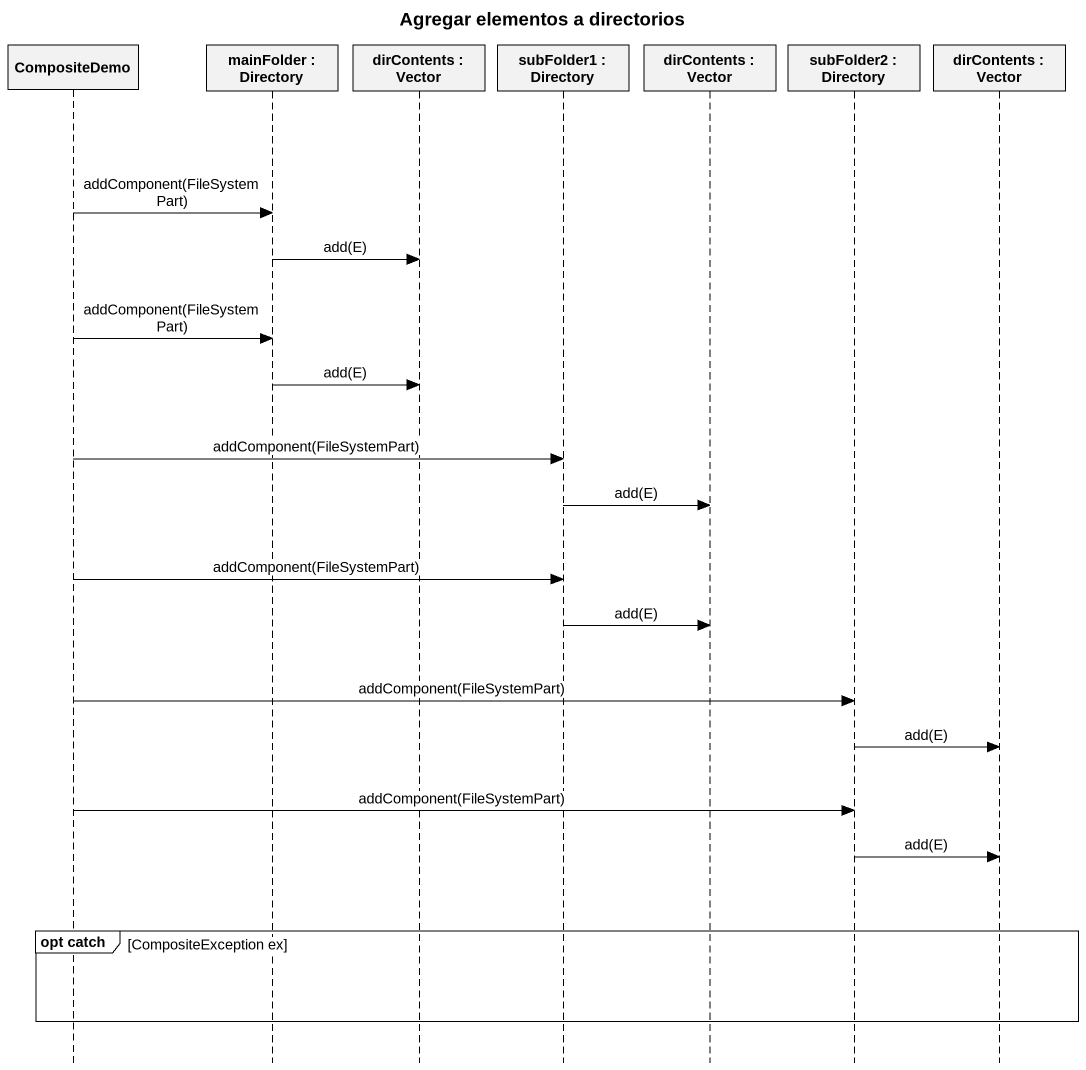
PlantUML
@startuml
title Agregar elementos a directorios
hide footbox
participant CompositeDemo
participant "mainFolder : Directory" as mainFolder
participant "dirContents : Vector" as dirContents
participant "subFolder1 : Directory" as subFolder1
participant "dirContents : Vector" as dirContents_2
participant "subFolder2 : Directory" as subFolder2
participant "dirContents : Vector" as dirContents_3

CompositeDemo -> mainFolder : addComponent(FileSystemPart)
mainFolder -> dirContents : add(E)
CompositeDemo -> mainFolder : addComponent(FileSystemPart)
mainFolder -> dirContents : add(E)
CompositeDemo -> subFolder1 : addComponent(FileSystemPart)
subFolder1 -> dirContents_2 : add(E)
CompositeDemo -> subFolder1 : addComponent(FileSystemPart)
subFolder1 -> dirContents_2 : add(E)
CompositeDemo -> subFolder2 : addComponent(FileSystemPart)
subFolder2 -> dirContents_3 : add(E)
CompositeDemo -> subFolder2 : addComponent(FileSystemPart)
subFolder2 -> dirContents_3 : add(E)
group opt catch [CompositeException ex]
end
@enduml
